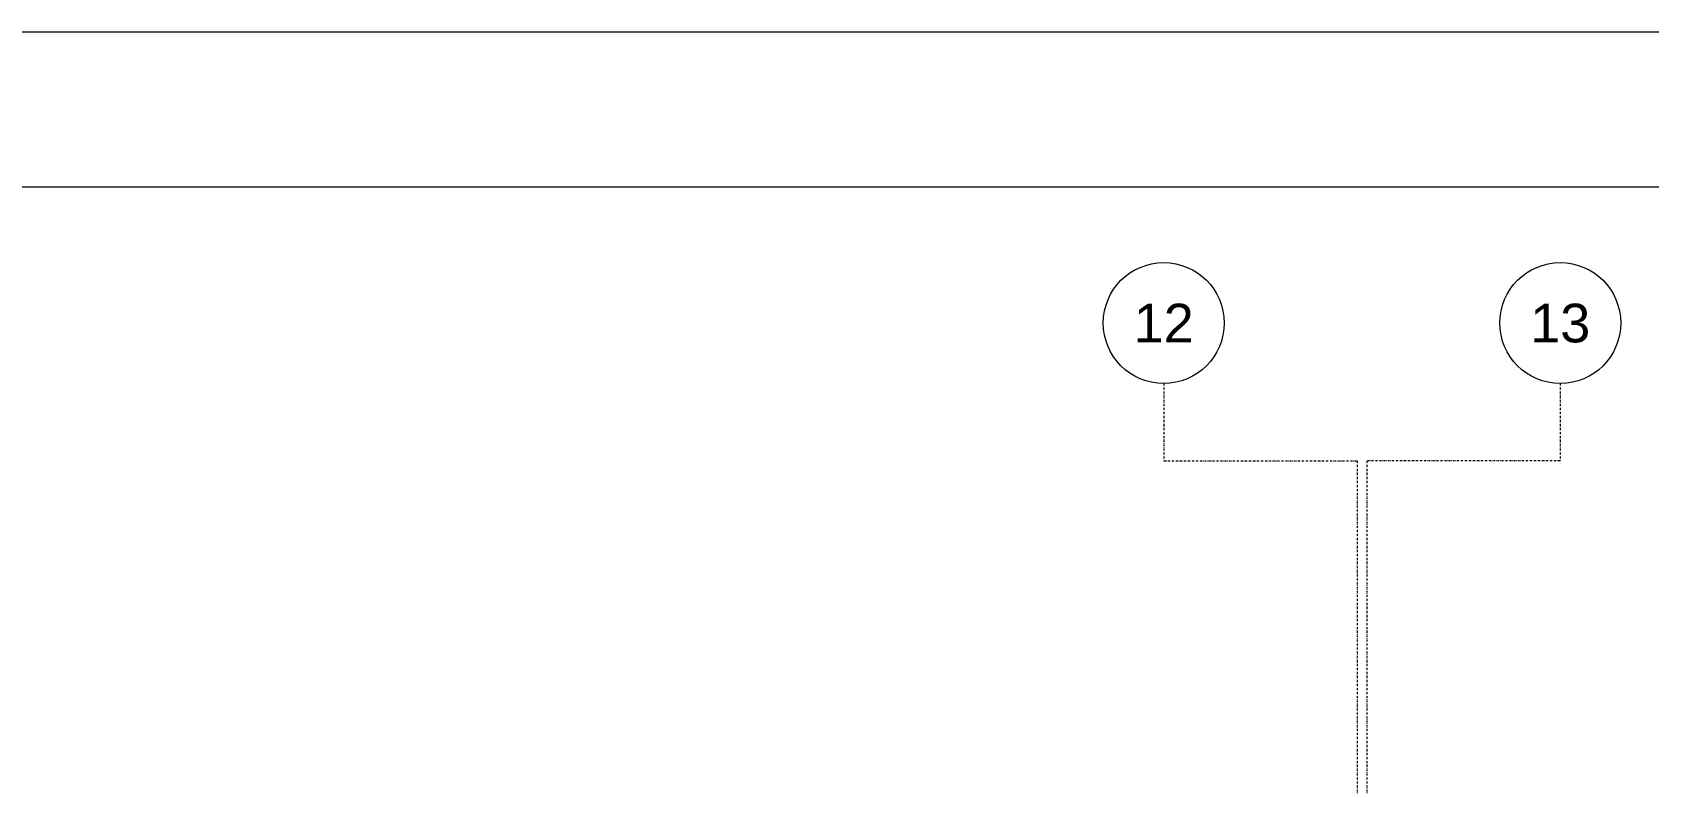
# Model space of a CAD drawing. Extents: x -2749 to 11890, y 0 to 8245.
# Drawn here: x 3240 to 4076, y 3816 to 4205 of the extents above; entities that cross this region are included whole.
import ezdxf
from ezdxf.enums import TextEntityAlignment as Align

# ---------------------------------------------------------------- set-up
doc = ezdxf.new("R2010")
doc.units = 0
doc.header["$MEASUREMENT"] = 0
doc.linetypes.add('DASHDOT', pattern=[1, 0.5, -0.25, 0, -0.25])
doc.layers.get('0').update_dxf_attribs({"color": 9, "lineweight": 9})
doc.layers.add('24', color=9, linetype='DASHDOT', lineweight=9)
doc.layers.add('40A', color=9, linetype='Continuous', lineweight=9)
doc.styles.add('$1$Arial', font='arial.ttf', dxfattribs={"height": 2.5})

# ---------------------------------------------------------------- blocks, each defined once
blk = doc.blocks.new('$0$0_aks')
at = {"linetype": 'Continuous'}
blk.add_circle((0, 0), 3.125, dxfattribs=at)
at = {"style": '$1$Arial'}
blk.add_attdef('AKS', text='', height=2.5, dxfattribs=at).set_placement((0, 0), align=Align.MIDDLE_CENTER)
blk = doc.blocks.new('AKS')
at = {"layer": '24', "ltscale": 2}
for points in [[(3805.06, 4008.37), (3805.06, 3968.37), (3905.06, 3968.37), (3905.06, 3745.87)], [(4010.06, 4008.37), (4010.06, 3968.37), (3910.06, 3968.37), (3910.06, 3745.87)]]:
    blk.add_lwpolyline(points, dxfattribs=at)
at = {"layer": '24'}
ref = blk.add_blockref('$0$0_aks', (3805.06, 4039.62), dxfattribs=dict(at, xscale=10, yscale=10, zscale=10))
ref.add_attrib('AKS', '12', dxfattribs={"layer": '0', "height": 20, "style": '$1$Arial'}).set_placement((3805.06, 4039.62), align=Align.MIDDLE_CENTER)
ref = blk.add_blockref('$0$0_aks', (4010.06, 4039.62), dxfattribs=dict(at, xscale=10, yscale=10, zscale=10))
ref.add_attrib('AKS', '13', dxfattribs={"layer": '0', "height": 20, "style": '$1$Arial'}).set_placement((4010.06, 4039.62), align=Align.MIDDLE_CENTER)

msp = doc.modelspace()

# ---------------------------------------------------------------- linework, layer by layer
at = {"layer": '40A'}
for points in [[(5945, 4205), (0, 4205), (0, 0), (5945, 0)], [(5405.06, 80), (80, 80), (80, 4125), (5405.06, 4125)]]:
    msp.add_lwpolyline(points, close=True, dxfattribs=at)

# ---------------------------------------------------------------- block references
msp.add_blockref('AKS', (20, 15))

doc.saveas('drawing.dxf')
